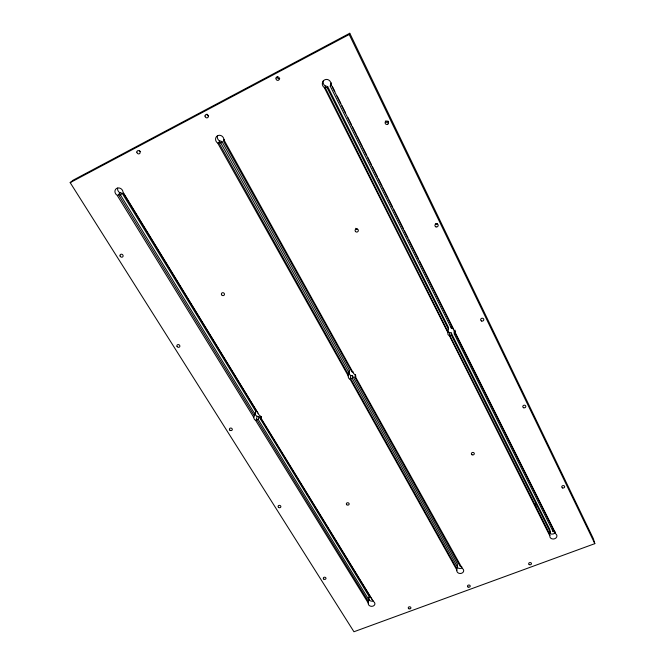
<?xml version="1.0" encoding="UTF-8"?>
<svg xmlns="http://www.w3.org/2000/svg" width="665" height="665" viewBox="0 0 665 665"><rect width="100%" height="100%" fill="white"/><g stroke="black" fill="none" stroke-linecap="round" stroke-linejoin="round"><path stroke-width="1" d="M368.285 603.138L255.618 420.38A3.699 3.217 15 0 1 253.814 417.445L117.148 195.269A4.264 3.782 42.4 0 1 115.111 190.315A4.264 3.782 42.4 0 1 119.484 188.045A4.264 3.782 42.4 0 1 123.033 192.21L258.984 414.869L260.68 416.315L261.096 418.31L373.422 601.484A3.358 2.677 4.1 0 1 373.065 606.106A3.358 2.677 4.1 0 1 368.219 603.421L369.291 596.746L259.051 416.747L256.848 416.207A3.666 3.192 15.1 0 1 255.061 413.289L255.809 411.452L122.21 193.307L119.758 192.675A4.223 3.749 42.7 0 1 117.655 188.095M348.726 373.206L350.347 375.368L352.591 375.933L457.32 563.837L457.578 567.187L456.772 568.475L456.813 570.454A3.458 2.801 -1.3 0 0 461.676 573.247A3.458 2.801 -1.3 0 0 462.283 568.425L355.625 377.13L355.767 375.816L354.977 377.388L460.097 566.248L461.809 566.597M354.977 377.388L355.526 374.495M457.578 567.187L352.292 378.551L352.591 375.933M456.905 570.163L350.239 379.482L350.713 375.534M350.239 379.482C347.704 378.46 347.662 374.861 349.183 372.999L349.507 370.397L221.935 141.495L219.417 140.839A4.306 4.015 50.2 0 1 217.463 136.017M355.625 377.13L355.301 375.035L353.622 373.531L223.906 139.783A4.347 4.048 49.7 0 0 220.431 135.402A4.347 4.048 49.7 0 0 215.801 137.813A4.347 4.048 49.7 0 0 217.671 143.025L348.227 375.883M253.872 417.105L255.809 411.452M455.342 333.697L455.442 333.315A3.907 3.566 -7.1 0 0 453.829 330.089L330.946 84.147A4.472 4.306 74.6 0 0 327.554 79.534A4.472 4.306 74.6 0 0 322.633 82.086A4.472 4.306 74.6 0 0 324.321 87.589L447.761 332.4L448.002 334.595L449.656 336.174L549.83 535.849A3.583 2.909 -7.4 0 0 554.693 538.758A3.583 2.909 -7.4 0 0 555.574 533.712L455.342 333.697L454.926 330.031L454.037 331.677L454.303 334.113L553.097 531.568L554.851 531.933L555.242 533.571M330.987 84.721L331.103 84.056M447.761 332.4L447.778 330.646L448.543 329.524L448.31 327.105L327.679 86.558L325.11 85.868A4.431 4.264 75.1 0 1 323.315 80.781M261.096 418.31L261.495 416.913L260.788 418.41L371.86 599.273M260.788 418.41L261.32 416.564M369.1 600.179L258.244 419.524L259.051 416.747M255.983 420.538L257.214 416.365M549.93 535.541L549.564 533.904L550.454 532.557L549.714 529.307L451.219 332.907L448.925 332.317L447.362 330.056M453.455 329.915L453.322 328.701L451.385 328.286L330.214 86.126L331.004 84.621M330.862 84.621L331.586 82.926M448.543 329.524L327.172 87.705L327.679 86.558M70.174 182.626L349.225 34.497L349.782 33.25L593.371 538.7L594.826 543.654L353.946 631.75L70.174 182.626L73.208 180.132L349.782 33.25M324.744 87.805L325.526 86.076M331.478 83.591L330.214 86.126M348.826 371.461L349.507 370.397M368.668 597.569L369.291 596.746M123.449 193.307L257.929 413.073M223.847 140.232L224.421 139.509L223.656 141.462L351.876 371.818L353.248 371.984M348.394 374.57L218.677 142.493L220.78 142.958L221.935 141.495M218.087 143.224L219.832 141.038M254.288 415.708L118.436 194.587L120.498 195.036L122.21 193.307M117.564 195.46L120.166 192.867M454.303 334.113L455.209 332.467L554.851 531.933M327.172 87.705L325.01 87.223L447.645 331.178M550.454 532.557L451.469 335.351L449.54 334.936L549.564 533.904M352.292 378.551L350.397 378.161L456.772 568.475M258.244 419.524L256.399 419.141L368.385 601.409M120.498 195.036L254.986 414.212M220.78 142.958L349.183 372.999M332.492 86.832L334.811 91.471M337.122 96.101L340.829 103.516M341.752 105.369L345.459 112.784M347.77 117.414L351.477 124.829M352.4 126.683L356.108 134.097M357.03 135.951L362.126 146.142M363.048 147.996L366.748 155.411M367.679 157.264L371.378 164.679M372.309 166.533L377.396 176.724M378.327 178.577L382.026 185.992M382.957 187.846L388.044 198.037M388.975 199.891L392.674 207.305M393.605 209.159L403.322 228.619M404.254 230.472L407.953 237.887M408.875 239.732L418.601 259.2M419.524 261.054L453.322 328.701M349.225 34.497L594.826 543.654M552.723 529.947L553.097 531.568M535.292 504.062L535.899 506.905M451.128 325.867L451.385 328.286M451.219 332.907L451.469 335.351M449.299 332.492L449.656 336.174M437.337 223.706A1.629 1.563 -16.1 0 1 435.359 223.822M388.609 121.23A1.712 1.687 -79 0 1 385.351 121.022M208.594 115.91A1.754 1.621 53.7 0 1 206.906 114.097M373.314 600.927A3.333 2.668 4.1 0 1 368.851 599.614M140.606 151.562A1.729 1.554 47.2 0 1 140.199 151.371M139.85 151.088A1.729 1.554 47.2 0 1 139.575 150.731M279.749 78.553A1.787 1.687 66.4 0 1 277.222 76.857M357.496 229.126A1.613 1.554 11.1 0 1 355.733 228.286M462.025 567.802A3.433 2.785 -1.3 0 1 457.196 567.445M555.483 532.208A3.549 2.893 -7.5 0 1 549.398 533.072M562.615 487.96A1.471 1.222 -9.6 0 0 564.652 486.589A1.471 1.222 -9.6 0 0 562.324 485.857A1.471 1.222 -9.6 0 0 562.615 487.96M523.721 407.778A1.53 1.33 -10.4 0 0 525.815 406.282A1.53 1.33 -10.4 0 0 523.38 405.5A1.53 1.33 -10.4 0 0 523.721 407.778M481.651 321.037A1.579 1.446 -11.8 0 0 483.788 319.4A1.579 1.446 -11.8 0 0 481.244 318.568A1.579 1.446 -11.8 0 0 481.651 321.037M435.991 226.89A1.646 1.579 -15.6 0 0 438.177 225.094A1.646 1.579 -15.6 0 0 435.508 224.205A1.646 1.579 -15.6 0 0 435.991 226.89M323.647 578.999A1.355 1.097 6.9 0 0 325.933 578.675A1.355 1.097 6.9 0 0 324.345 577.212A1.355 1.097 6.9 0 0 323.647 578.999M229.832 430.147A1.471 1.264 16.6 0 0 232.26 429.756A1.471 1.264 16.6 0 0 230.481 428.061A1.471 1.264 16.6 0 0 229.832 430.147M177.09 346.556A1.546 1.355 25.2 0 0 179.7 346.739A1.546 1.355 25.2 0 0 178.336 344.57A1.546 1.355 25.2 0 0 177.09 346.556M120.057 255.983A1.638 1.438 35.8 0 0 122.717 256.84A1.638 1.438 35.8 0 0 121.886 254.271A1.638 1.438 35.8 0 0 120.057 255.983M278.46 507.312A1.413 1.18 10.8 0 0 280.821 506.954A1.413 1.18 10.8 0 0 279.142 505.383A1.413 1.18 10.8 0 0 278.46 507.312M387.944 124.014A1.729 1.704 -78.6 0 0 387.371 121.08A1.729 1.704 -78.6 0 0 385.143 123.058A1.729 1.704 -78.6 0 0 387.944 124.014M529.207 564.602A1.405 1.131 -5.4 0 0 531.451 563.779A1.405 1.131 -5.4 0 0 529.523 562.648A1.405 1.131 -5.4 0 0 529.207 564.602M468.044 587.012A1.372 1.106 -1.6 0 0 470.213 586.222A1.372 1.106 -1.6 0 0 468.293 585.117A1.372 1.106 -1.6 0 0 468.044 587.012M408.817 608.724A1.347 1.072 2 0 0 410.92 607.951A1.347 1.072 2 0 0 409 606.879A1.347 1.072 2 0 0 408.817 608.724M136.849 152.144A1.746 1.563 46.9 0 0 139.384 153.74A1.746 1.563 46.9 0 0 139.259 150.864A1.746 1.563 46.9 0 0 136.849 152.144M205.019 116.051A1.771 1.638 53.3 0 0 207.563 117.705A1.771 1.638 53.3 0 0 207.53 114.729A1.771 1.638 53.3 0 0 205.019 116.051M276.033 78.038A1.804 1.704 65.9 0 0 278.103 80.357A1.804 1.704 65.9 0 0 278.934 77.423A1.804 1.704 65.9 0 0 276.033 78.038M471.975 454.744A1.48 1.264 -4.5 0 0 474.303 453.804A1.48 1.264 -4.5 0 0 472.241 452.549A1.48 1.264 -4.5 0 0 471.975 454.744M346.698 504.702A1.413 1.189 5.9 0 0 349.092 504.344A1.413 1.189 5.9 0 0 347.454 502.757A1.413 1.189 5.9 0 0 346.698 504.702M355.509 231.528A1.621 1.563 11 0 0 358.26 231.004A1.621 1.563 11 0 0 356.382 228.96A1.621 1.563 11 0 0 355.509 231.528M221.586 294.795A1.579 1.438 26.3 0 0 224.28 294.977A1.579 1.438 26.3 0 0 222.925 292.691A1.579 1.438 26.3 0 0 221.586 294.795"/></g></svg>
